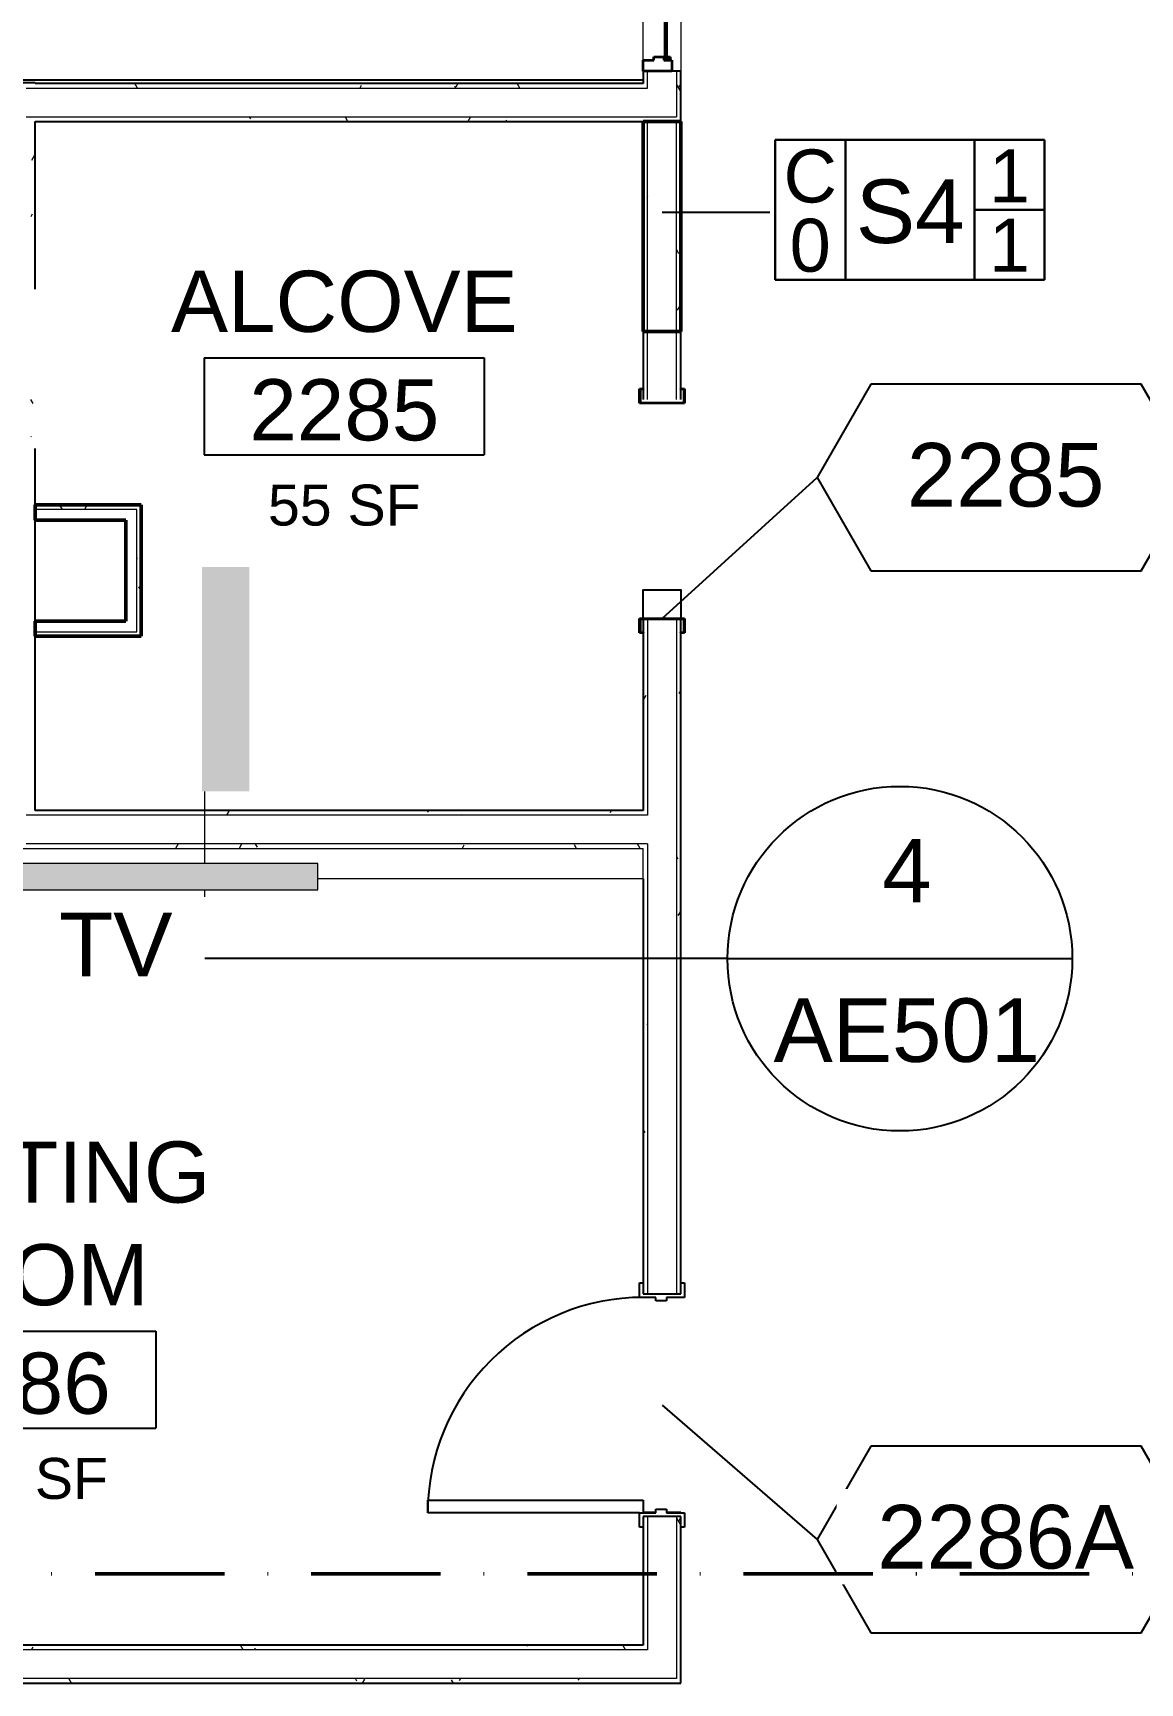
# Model space of a CAD drawing. Header units: inches. Extents: x -1132 to 5570, y -1986 to 4304.
# Drawn here: x 2896 to 3050.1, y -575.2 to -345.4 of the extents above; entities that cross this region are included whole.
import ezdxf

# ---------------------------------------------------------------- set-up
doc = ezdxf.new("R2010")
doc.units = ezdxf.units.IN
doc.header["$LTSCALE"] = 96
doc.header["$MEASUREMENT"] = 0
doc.linetypes.add('Dash Dot 3_16_', pattern=[0.3125, 0.1875, -0.0625, 0, -0.0625])
doc.layers.get('0').update_dxf_attribs({"linetype": 'CONTINUOUS'})
for name, color, linetype, lineweight in [('101013_EX_MER-02_dwg', 8, 'CONTINUOUS', 13), ('A-ANNO-SYMB', 150, 'CONTINUOUS', 13), ('A-AREA-IDEN', 2, 'CONTINUOUS', 25), ('A-DETL', 90, 'CONTINUOUS', 13), ('A-DETL-GENF', 92, 'CONTINUOUS', 25), ('A-DOOR-FRAM', 31, 'CONTINUOUS', 35), ('A-DOOR-IDEN', 31, 'CONTINUOUS', 25), ('A-WALL', 113, 'CONTINUOUS', 18), ('A-WALL-IDEN', 211, 'CONTINUOUS', 25), ('A-WALL-PATT', 111, 'CONTINUOUS', 25), ('G-ANNO-SYMB', 111, 'CONTINUOUS', 13), ('G-ANNO-TEXT', 231, 'CONTINUOUS', 13), ('I-WALL', 2, 'CONTINUOUS', 18)]:
    doc.layers.add(name, color=color, linetype=linetype, lineweight=lineweight)
for name, color, linetype in [('A-DOOR', 2, 'CONTINUOUS'), ('A-GLAZ', 2, 'CONTINUOUS'), ('A-WALL-FULL', 6, 'CONTINUOUS')]:
    doc.layers.add(name, color=color, linetype=linetype)
doc.styles.add('Arial_1', font='arial.ttf', dxfattribs={"height": 8.851796})
doc.styles.add('Arial_2', font='arial.ttf', dxfattribs={"height": 7.376497})
doc.styles.add('Swis721 BT', font='swiss.ttf', dxfattribs={"height": 8.514638})
doc.styles.add('Swis721 Ex BT', font='swisse.ttf', dxfattribs={"height": 5.705972})
pattern_1 = [(0, (-36, 0), (15.36, 3.84), [1.267, -10.253, 1.267, -10.253, -61.44]), (0, (-36, 0), (15.36, 3.84), [-23.04, 1.267, -21.773, 1.267, -10.253, -26.88]), (0, (-36, 0), (15.36, 3.84), [-57.6, 1.267, -6.413, 1.267, -17.933]), (120, (-30.24, 1.92), (-11.0055376, 11.3821502), [1.267, -10.253, 1.267, -10.253, -61.44]), (120, (-30.24, 1.92), (-11.0055376, 11.3821502), [-23.04, 1.267, -21.773, 1.267, -10.253, -26.88]), (120, (-30.24, 1.92), (-11.0055376, 11.3821502), [-57.6, 1.267, -6.413, 1.267, -17.933]), (240, (-28.32, 9.6), (-4.3544624, -15.2221502), [1.267, -10.253, 1.267, -10.253, -61.44]), (240, (-28.32, 9.6), (-4.3544624, -15.2221502), [-23.04, 1.267, -21.773, 1.267, -10.253, -26.88]), (240, (-28.32, 9.6), (-4.3544624, -15.2221502), [-57.6, 1.267, -6.413, 1.267, -17.933])]

# ---------------------------------------------------------------- blocks, each defined once
blk = doc.blocks.new('101013_EX_MER-02_dwg-1452792-2ND FLR PLAN - EAST WING')
at = {"layer": 'A-WALL-FULL', "color": 9}
for p, q in [((3075.64, 1870.96), (2927.76, 1870.96)), ((3003.63, 1795.66), (2990.99, 1795.66)), ((3077.39, 1671.46), (3075.64, 1671.46)), ((3080.89, 1671.46), (3078.89, 1671.46))]:
    blk.add_line(p, q, dxfattribs=at)
at = {"layer": 'A-WALL-FULL', "color": 9, "flags": 128}
blk.add_lwpolyline([(3075.64, 1795.96), (3075.64, 1799.96), (3080.89, 1799.96), (3080.89, 1795.95)], dxfattribs=at)
blk = doc.blocks.new('Fixed_HM - 30_5_x36_-1665872-2ND FLR PLAN - EAST WING')
at = {"layer": 'A-GLAZ', "lineweight": 35}
for p, q in [((-15.25, 1.375), (-15.25, -2.625)), ((-13.75, 1.375), (-15.25, 1.375)), ((-13.75, 0.25), (-13.75, 1.375)), ((-13.25, 0.25), (-13.75, 0.25)), ((-13.25, 1.125), (-13.625, 1.125)), ((-13.625, 1.125), (-13.625, 0.75)), ((-13.625, 0.75), (-13.25, 0.75)), ((-13.625, 0.375), (-13.625, 0.625)), ((-13.625, 0.625), (13.75, 0.625)), ((-13.625, 0.375), (13.75, 0.375)), ((-13.25, 0.75), (-13.25, 1.125)), ((-13.25, -1.125), (-13.25, 0.25)), ((13.25, 0.75), (13.25, 1.125)), ((13.25, 1.125), (13.625, 1.125)), ((13.625, 0.75), (13.25, 0.75)), ((13.25, 0.25), (13.75, 0.25)), ((13.25, -1.125), (13.25, 0.25)), ((13.625, 1.125), (13.625, 0.75)), ((13.625, 0.375), (13.625, 0.625)), ((13.75, 0.25), (13.75, 1.375)), ((13.75, 1.375), (15.25, 1.375)), ((15.25, 1.375), (15.25, -2.625)), ((-13.75, -1.125), (-13.25, -1.125)), ((-13.75, -2.625), (-13.75, -1.125)), ((13.75, -1.125), (13.25, -1.125)), ((13.75, -2.625), (13.75, -1.125)), ((-15.25, -2.625), (-13.75, -2.625)), ((15.25, -2.625), (13.75, -2.625))]:
    blk.add_line(p, q, dxfattribs=at)
blk = doc.blocks.new('Interior-Sgl - 2_-6_ x 8_-0_ - Flush-3244960-2ND FLR PLAN - EAST WING')
at = {"layer": 'A-DOOR', "color": 8, "lineweight": 25}
for p, q in [((-8, 3.13), (-6, 3.13)), ((-8, 2.63), (-8, 3.13)), ((-6.5, 2.63), (-8, 2.63)), ((-6.5, -2.63), (-6.5, 2.63)), ((-6, 3.13), (-6, 0.62)), ((24, 3.13), (26, 3.13)), ((24, 0.62), (24, 3.13)), ((26, 2.63), (24.5, 2.63)), ((24.5, 2.63), (24.5, -2.63)), ((26, 3.13), (26, 2.63)), ((-6, 0.62), (-5.5, 0.62)), ((-5.5, 0.62), (-5.5, -0.88)), ((23.5, 0.62), (24, 0.62)), ((23.5, -0.88), (23.5, 0.62)), ((-6, -0.88), (-6, -3.13)), ((-5.5, -0.88), (-6, -0.88)), ((24, -0.88), (23.5, -0.88)), ((24, -3.13), (24, -0.88)), ((-8, -2.63), (-6.5, -2.63)), ((-8, -3.13), (-8, -2.63)), ((-6, -3.13), (-8, -3.13)), ((22.25, -2.63), (24, -2.63)), ((22.25, -32.63), (22.25, -2.63)), ((26, -3.13), (24, -3.13)), ((24, -3.13), (24, -32.63)), ((24.5, -2.63), (26, -2.63)), ((26, -2.63), (26, -3.13)), ((24, -32.63), (22.25, -32.63))]:
    blk.add_line(p, q, dxfattribs=at)
at = {"layer": 'A-DOOR', "color": 55}
blk.add_arc((24, -2.63), 30, 180, 270, dxfattribs=at)
blk = doc.blocks.new('Cased_Opening - 2_-6_x7_-0_ with Frame-1477238-2ND FLR PLAN - EAST WING')
at = {"layer": 'A-DOOR-FRAM'}
for p, q in [((-26, 3.125), (-24, 3.125)), ((-26, 2.625), (-26, 3.125)), ((-25.9375, 2.625), (-26, 2.625)), ((-25.9375, 3.0625), (-25.9375, 2.625)), ((-24.0625, 3.0625), (-25.9375, 3.0625)), ((-24.0625, -3.0625), (-24.0625, 3.0625)), ((-24, 3.125), (-24, -3.125)), ((6, 3.125), (8, 3.125)), ((6, -3.125), (6, 3.125)), ((6.0625, 3.0625), (6.0625, -3.0625)), ((7.9375, 3.0625), (6.0625, 3.0625)), ((7.9375, 2.625), (7.9375, 3.0625)), ((8, 2.625), (7.9375, 2.625)), ((8, 3.125), (8, 2.625)), ((-26, -2.625), (-25.9375, -2.625)), ((-26, -3.125), (-26, -2.625)), ((-24, -3.125), (-26, -3.125)), ((-25.9375, -2.625), (-25.9375, -3.0625)), ((-25.9375, -3.0625), (-24.0625, -3.0625)), ((8, -3.125), (6, -3.125)), ((6.0625, -3.0625), (7.9375, -3.0625)), ((7.9375, -2.625), (8, -2.625)), ((7.9375, -3.0625), (7.9375, -2.625)), ((8, -2.625), (8, -3.125))]:
    blk.add_line(p, q, dxfattribs=at)
blk = doc.blocks.new('Tag - Room - Name _ Number-511422-2ND FLR PLAN - EAST WING')
at = {"layer": 'A-AREA-IDEN'}
for p, q in [((-0.2081, -0.0229), (-0.2081, -0.1635)), ((-0.2081, -0.0229), (0.1981, -0.0229)), ((0.1981, -0.0229), (0.1981, -0.1635)), ((-0.2081, -0.1635), (0.1981, -0.1635))]:
    blk.add_line(p, q, dxfattribs=at)
blk = doc.blocks.new('Tag-Wall - Standard-1146418-2ND FLR PLAN - EAST WING')
at = {"layer": 'A-WALL-IDEN'}
for p, q in [((-0.0937, 0.1172), (-0.1953, 0.1172)), ((-0.1953, 0.1172), (-0.1953, -0.0859)), ((-0.1953, -0.0859), (-0.1953, 0.1172)), ((-0.1953, 0.1172), (0.1953, 0.1172)), ((-0.0937, -0.0859), (-0.0937, 0.1172)), ((0.0938, 0.1172), (-0.0937, 0.1172)), ((-0.0937, 0.1172), (-0.0937, -0.0859)), ((0.0938, -0.0859), (0.0938, 0.1172)), ((0.1953, 0.1172), (0.0938, 0.1172)), ((0.0938, 0.1172), (0.0938, 0.0156)), ((0.1953, 0.1172), (0.1953, -0.0859)), ((0.1953, 0.0156), (0.1953, 0.1172)), ((0.1953, 0.0156), (0.0938, 0.0156)), ((0.0938, 0.0156), (0.0938, -0.0859)), ((0.0938, 0.0156), (0.1953, 0.0156)), ((0.1953, -0.0859), (0.1953, 0.0156)), ((-0.1953, -0.0859), (-0.0937, -0.0859)), ((0.1953, -0.0859), (-0.1953, -0.0859)), ((-0.0937, -0.0859), (0.0938, -0.0859)), ((0.0938, -0.0859), (0.1953, -0.0859))]:
    blk.add_line(p, q, dxfattribs=at)
blk = doc.blocks.new('Tag-Door - Tag-Door Modified-3481709-2ND FLR PLAN - EAST WING')
at = {"layer": 'A-DOOR-IDEN'}
for p, q in [((-0.0006, 0.2749), (-0.1359, 0.1968)), ((0.1347, 0.1968), (-0.0006, 0.2749)), ((-0.1359, 0.1968), (-0.1359, -0.195)), ((0.1347, -0.195), (0.1347, 0.1968)), ((-0.1359, -0.195), (-0.0006, -0.2731)), ((-0.0006, -0.2731), (0.1347, -0.195))]:
    blk.add_line(p, q, dxfattribs=at)
blk = doc.blocks.new('Tag-Door - Tag-Door-146303-2ND FLR PLAN - EAST WING')
at = {"layer": 'A-DOOR-IDEN'}
for p, q in [((-0.0006, 0.2749), (-0.1359, 0.1968)), ((0.1347, 0.1968), (-0.0006, 0.2749)), ((-0.1359, 0.1968), (-0.1359, -0.195)), ((0.1347, -0.195), (0.1347, 0.1968)), ((-0.1359, -0.195), (-0.0006, -0.2731)), ((-0.0006, -0.2731), (0.1347, -0.195))]:
    blk.add_line(p, q, dxfattribs=at)
blk = doc.blocks.new('Drafting View - Standard-933374-2ND FLR PLAN - EAST WING')
at = {"layer": 'G-ANNO-SYMB', "lineweight": 25}
for start, end in [(360, 180), (180, 360)]:
    blk.add_arc((-0.25, 0), 0.25, start, end, dxfattribs=at)
blk = doc.blocks.new('block')
at = {"layer": 'A-DETL-GENF'}
for points in [[(3020.82459933, 1771.88459859), (3020.82459933, 1803.14979074), (3014.24215879, 1803.14979074), (3014.24215879, 1771.88459859)], [(2972.87032614, 1758.15938884), (3030.37032614, 1758.15938884), (3030.37032614, 1761.83289808), (2972.87032614, 1761.83289808), (2972.87032614, 1761.02056073)]]:
    blk.add_hatch(color=7, dxfattribs=at).paths.add_polyline_path(points, flags=0)
at = {"layer": 'A-WALL-PATT', "lineweight": 13}
h = blk.add_hatch(dxfattribs=at)
h.set_pattern_fill('FP_1', color=250, style=0, pattern_type=2)
h.set_pattern_definition(pattern_1)
h.paths.add_polyline_path([(3076.27196194, 1870.4579197), (3076.27196194, 1872.2079197), (3075.64696194, 1872.2079197), (3075.64696194, 1870.4579197)], flags=0)
h.paths.add_polyline_path([(3076.27196194, 1902.7079197), (3076.27196194, 1949.28815957), (3075.64696194, 1949.28815957), (3075.64696194, 1902.7079197)], flags=0)
h = blk.add_hatch(dxfattribs=at)
h.set_pattern_fill('FP_1', color=250, style=0, pattern_type=2)
h.set_pattern_definition(pattern_1)
h.paths.add_polyline_path([(3080.89696194, 1865.8329197), (3080.89696194, 1872.2079197), (3080.27196194, 1872.2079197), (3080.27196194, 1865.8329197)], flags=0)
h.paths.add_polyline_path([(3080.89696194, 1902.7079197), (3080.89696194, 1949.28815957), (3080.27196194, 1949.28815957), (3080.27196194, 1902.7079197)], flags=0)
h = blk.add_hatch(dxfattribs=at)
h.set_pattern_fill('FP_1', color=250, style=0, pattern_type=2)
h.set_pattern_definition(pattern_1)
h.paths.add_polyline_path([(2990.99738756, 1763.9579197), (2990.99738756, 1764.58289808), (2990.37238756, 1764.5829197), (2990.37238756, 1763.9579197)], flags=0)
h.paths.add_polyline_path([(2990.37238756, 1768.58289808), (2990.99738756, 1768.58289808), (2990.99738756, 1865.8329197), (2990.37238756, 1865.8329197), (2990.37238756, 1789.69084022)], flags=0)
h.paths.add_polyline_path([(2990.99738756, 1869.8329197), (2990.99738756, 1870.55787019), (2990.37238756, 1870.55787019), (2990.37238756, 1869.8329197)], flags=0)
h = blk.add_hatch(dxfattribs=at)
h.set_pattern_fill('FP_1', color=250, style=0, pattern_type=2)
h.set_pattern_definition(pattern_1)
h.paths.add_polyline_path([(3076.27196194, 1869.8329197), (3076.27196194, 1870.4579197), (2990.99738756, 1870.4579197), (2990.99738756, 1869.8329197), (3032.56957933, 1869.8329197)], flags=0)
h = blk.add_hatch(dxfattribs=at)
h.set_pattern_fill('FP_1', color=250, style=0, pattern_type=2)
h.set_pattern_definition(pattern_1)
h.paths.add_polyline_path([(3080.89696194, 1865.2079197), (3080.89696194, 1865.8329197), (2990.99738756, 1865.8329197), (2990.99738756, 1865.2079197), (3032.56957933, 1865.2079197)], flags=0)
h = blk.add_hatch(dxfattribs=at)
h.set_pattern_fill('FP_1', color=256, style=0, pattern_type=2)
h.set_pattern_definition(pattern_1)
h.paths.add_polyline_path([(3075.64696194, 1835.9579197), (3076.27196194, 1835.9579197), (3076.27196194, 1865.2079197), (3075.64696194, 1865.2079197)], flags=0)
h = blk.add_hatch(dxfattribs=at)
h.set_pattern_fill('FP_1', color=256, style=0, pattern_type=2)
h.set_pattern_definition(pattern_1)
h.paths.add_polyline_path([(3080.89696194, 1835.9579197), (3080.89696194, 1865.2079197), (3080.27196194, 1865.2079197), (3080.27196194, 1835.9579197)], flags=0)
h = blk.add_hatch(dxfattribs=at)
h.set_pattern_fill('FP_1', color=250, style=0, pattern_type=2)
h.set_pattern_definition(pattern_1)
h.paths.add_polyline_path([(3076.27196194, 1769.20789808), (3076.27196194, 1795.8954197), (3075.64696194, 1795.8954197), (3075.64696194, 1769.20789808)], flags=0)
h.paths.add_polyline_path([(3075.64696194, 1826.4579197), (3076.27196194, 1826.4579197), (3076.27196194, 1835.9579197), (3075.64696194, 1835.9579197)], flags=0)
h = blk.add_hatch(dxfattribs=at)
h.set_pattern_fill('FP_1', color=250, style=0, pattern_type=2)
h.set_pattern_definition(pattern_1)
h.paths.add_polyline_path([(3080.89696194, 1764.58289808), (3080.89696194, 1795.8954197), (3080.27196194, 1795.8954197), (3080.27196194, 1764.58289808)], flags=0)
h.paths.add_polyline_path([(3080.89696194, 1826.4579197), (3080.89696194, 1835.9579197), (3080.27196194, 1835.9579197), (3080.27196194, 1826.4579197)], flags=0)
h = blk.add_hatch(dxfattribs=at)
h.set_pattern_fill('FP_1', color=256, style=0, pattern_type=2)
h.set_pattern_definition(pattern_1)
h.paths.add_polyline_path([(3005.1279674, 1811.16408759), (3005.7529674, 1811.16408759), (3005.7529674, 1811.78908759), (2990.99738756, 1811.78908759), (2990.99738756, 1811.16408759), (2999.51514544, 1811.16408759)], flags=0)
h = blk.add_hatch(dxfattribs=at)
h.set_pattern_fill('FP_1', color=256, style=0, pattern_type=2)
h.set_pattern_definition(pattern_1)
h.paths.add_polyline_path([(3005.7529674, 1793.48652194), (3005.7529674, 1811.16408759), (3005.1279674, 1811.16408759), (3005.1279674, 1793.48652194)], flags=0)
h = blk.add_hatch(dxfattribs=at)
h.set_pattern_fill('FP_1', color=256, style=0, pattern_type=2)
h.set_pattern_definition(pattern_1)
h.paths.add_polyline_path([(3005.1279674, 1793.48652194), (3005.1279674, 1794.11152194), (2990.99738756, 1794.11152194), (2990.99738756, 1793.48652194), (3003.6279674, 1793.48652194)], flags=0)
h = blk.add_hatch(dxfattribs=at)
h.set_pattern_fill('FP_1', color=250, style=0, pattern_type=2)
h.set_pattern_definition(pattern_1)
h.paths.add_polyline_path([(3076.27196194, 1768.58289808), (3076.27196194, 1769.20789808), (2990.99738756, 1769.20789808), (2990.99738756, 1768.58289808), (3032.56957933, 1768.58289808)], flags=0)
h = blk.add_hatch(dxfattribs=at)
h.set_pattern_fill('FP_1', color=250, style=0, pattern_type=2)
h.set_pattern_definition(pattern_1)
h.paths.add_polyline_path([(3076.27196194, 1763.95789808), (3076.27196194, 1764.58289808), (2990.99738756, 1764.58289808), (2990.99738756, 1763.95789808), (3075.64696194, 1763.95789808)], flags=0)
h.paths.add_polyline_path([(3080.89696194, 1763.95789808), (3080.89696194, 1764.58289808), (3080.27196194, 1764.58289808), (3080.27196194, 1763.95789808)], flags=0)
h = blk.add_hatch(dxfattribs=at)
h.set_pattern_fill('FP_1', color=250, style=0, pattern_type=2)
h.set_pattern_definition(pattern_1)
h.paths.add_polyline_path([(3076.27196194, 1652.96244712), (3076.27196194, 1670.92348911), (3075.64696194, 1670.92348911), (3075.64696194, 1652.96244712)], flags=0)
h.paths.add_polyline_path([(3076.27196194, 1701.92348911), (3076.27196194, 1763.95789808), (3075.64696194, 1763.95789808), (3075.64696194, 1701.92348911)], flags=0)
h = blk.add_hatch(dxfattribs=at)
h.set_pattern_fill('FP_1', color=250, style=0, pattern_type=2)
h.set_pattern_definition(pattern_1)
h.paths.add_polyline_path([(3080.89696194, 1648.33744712), (3080.89696194, 1670.92348911), (3080.27196194, 1670.92348911), (3080.27196194, 1648.33744712)], flags=0)
h.paths.add_polyline_path([(3080.89696194, 1701.92348911), (3080.89696194, 1763.95789808), (3080.27196194, 1763.95789808), (3080.27196194, 1701.92348911)], flags=0)
h = blk.add_hatch(dxfattribs=at)
h.set_pattern_fill('FP_1', color=250, style=0, pattern_type=2)
h.set_pattern_definition(pattern_1)
h.paths.add_polyline_path([(3076.27196194, 1652.33744712), (3076.27196194, 1652.96244712), (2928.14215569, 1652.96244712), (2928.14215569, 1652.33744712), (3032.56957933, 1652.33744712)], flags=0)
h = blk.add_hatch(dxfattribs=at)
h.set_pattern_fill('FP_1', color=250, style=0, pattern_type=2)
h.set_pattern_definition(pattern_1)
h.paths.add_polyline_path([(3080.89696194, 1647.71244712), (3080.89696194, 1648.33744712), (2923.51715569, 1648.33744712), (2923.51715569, 1647.71244712), (3032.56957933, 1647.71244712)], flags=0)
at = {"layer": 'A-DETL', "lineweight": 18}
for p, q in [((3014.61715879, 1761.83289808), (3014.61715879, 1771.88459859)), ((3014.61715879, 1748.59307355), (3014.61715879, 1758.15938884))]:
    blk.add_line(p, q, dxfattribs=at)
at = {"layer": 'A-DETL'}
for p, q in [((3030.37032614, 1761.83289808), (2972.87032614, 1761.83289808)), ((3030.37032614, 1758.15938884), (3030.37032614, 1761.83289808)), ((2972.87032614, 1758.15938884), (3030.37032614, 1758.15938884))]:
    blk.add_line(p, q, dxfattribs=at)
at = {"layer": 'A-DOOR-IDEN'}
for p, q in [((3078.27196194, 1795.9579197), (3099.85956256, 1815.60107181)), ((3078.27196194, 1686.42348911), (3099.85956256, 1667.69716707))]:
    blk.add_line(p, q, dxfattribs=at)
at = {"layer": 'A-WALL', "color": 55}
for p, q in [((3076.27196194, 1869.8329197), (3076.27196194, 1872.2079197)), ((3080.27196194, 1872.2079197), (3080.27196194, 1865.8329197)), ((2989.74738756, 1869.8329197), (3076.27196194, 1869.8329197)), ((2989.74738756, 1865.8329197), (3080.27196194, 1865.8329197)), ((3076.27196194, 1795.8954197), (3076.27196194, 1768.58289808)), ((3080.27196194, 1795.8954197), (3080.27196194, 1701.92348911)), ((3076.27196194, 1768.58289808), (2989.74738756, 1768.58289808)), ((3076.27196194, 1764.58289808), (2989.74738756, 1764.58289808)), ((3076.27196194, 1764.58289808), (3076.27196194, 1701.92348911)), ((3076.27196194, 1670.92348911), (3076.27196194, 1652.33744712)), ((3080.27196194, 1670.92348911), (3080.27196194, 1648.33744712)), ((3076.27196194, 1652.33744712), (2927.51715569, 1652.33744712)), ((3080.27196194, 1648.33744712), (2923.51715569, 1648.33744712))]:
    blk.add_line(p, q, dxfattribs=at)
at = {"layer": 'A-WALL'}
for p, q in [((3076.27196194, 1826.4579197), (3076.27196194, 1865.2079197)), ((3080.27196194, 1826.4579197), (3080.27196194, 1865.2079197)), ((3005.1279674, 1811.16408759), (2990.99738756, 1811.16408759)), ((3005.1279674, 1794.11152194), (3005.1279674, 1811.16408759)), ((2990.99738756, 1794.11152194), (3005.1279674, 1794.11152194))]:
    blk.add_line(p, q, dxfattribs=at)
at = {"layer": 'A-WALL-IDEN'}
blk.add_line((3078.27196194, 1852.55226314), (3093.29406414, 1852.55226314), dxfattribs=at)
at = {"layer": 'G-ANNO-SYMB', "lineweight": 25}
blk.add_line((3087.39367167, 1748.59307355), (3135.39367167, 1748.59307355), dxfattribs=at)
at = {"layer": 'I-WALL', "color": 55}
for p, q in [((3075.64696194, 1872.2079197), (3075.64696194, 1902.7079197)), ((3080.89696194, 1902.7079197), (3080.89696194, 1872.2079197))]:
    blk.add_line(p, q, dxfattribs=at)
at = {"layer": 'I-WALL', "color": 8, "lineweight": 25}
for p, q in [((2990.99738756, 1870.55787019), (2922.89215569, 1870.55787019)), ((2990.99738756, 1870.4579197), (2990.99738756, 1870.55787019)), ((3075.64696194, 1872.2079197), (3075.64696194, 1870.4579197)), ((3080.89696194, 1872.2079197), (3075.64696194, 1872.2079197)), ((3080.89696194, 1865.2079197), (3080.89696194, 1872.2079197)), ((3075.64696194, 1870.4579197), (2990.99738756, 1870.4579197)), ((2990.99738756, 1865.2079197), (3075.64696194, 1865.2079197)), ((2990.99738756, 1841.8329197), (2990.99738756, 1865.2079197)), ((3075.64696194, 1835.9579197), (3075.64696194, 1826.4579197)), ((3080.89696194, 1826.4579197), (3080.89696194, 1835.9579197)), ((2990.99738756, 1769.20789808), (2990.99738756, 1819.64054775)), ((3080.89696194, 1795.8954197), (3075.64696194, 1795.8954197)), ((3075.64696194, 1795.8954197), (3075.64696194, 1769.20789808)), ((3080.89696194, 1701.92348911), (3080.89696194, 1795.8954197)), ((3075.64696194, 1769.20789808), (2990.99738756, 1769.20789808)), ((3075.64696194, 1759.70789808), (3075.64696194, 1701.92348911)), ((3075.64696194, 1701.92348911), (3080.89696194, 1701.92348911)), ((3080.89696194, 1670.92348911), (3075.64696194, 1670.92348911)), ((3075.64696194, 1670.92348911), (3075.64696194, 1652.96244712)), ((3080.89696194, 1647.71244712), (3080.89696194, 1670.92348911)), ((3075.64696194, 1652.96244712), (2928.14215569, 1652.96244712)), ((2922.89215569, 1647.71244712), (3080.89696194, 1647.71244712))]:
    blk.add_line(p, q, dxfattribs=at)
at = {"layer": 'I-WALL', "lineweight": 50}
for p, q in [((3075.64696194, 1865.2079197), (3075.64696194, 1835.9579197)), ((3080.89696194, 1865.2079197), (3075.64696194, 1865.2079197)), ((3080.89696194, 1835.9579197), (3080.89696194, 1865.2079197)), ((3075.64696194, 1835.9579197), (3080.89696194, 1835.9579197)), ((3005.7529674, 1811.78908759), (2990.99738756, 1811.78908759)), ((2990.99738756, 1811.78908759), (2990.99738756, 1809.66408759)), ((3005.7529674, 1793.48652194), (3005.7529674, 1811.78908759)), ((2990.99738756, 1809.66408759), (3003.6279674, 1809.66408759)), ((3003.6279674, 1809.66408759), (3003.6279674, 1795.61152194)), ((3003.6279674, 1795.61152194), (2990.99738756, 1795.61152194)), ((2990.99738756, 1795.61152194), (2990.99738756, 1793.48652194)), ((2990.99738756, 1793.48652194), (3005.7529674, 1793.48652194))]:
    blk.add_line(p, q, dxfattribs=at)
at = {"layer": 'I-WALL'}
for p, q in [((2928.14215569, 1763.95789808), (3075.64696194, 1763.95789808)), ((3075.64696194, 1759.70789808), (3075.64696194, 1763.95789808)), ((3075.64696194, 1759.70789808), (3030.37032614, 1759.70789808))]:
    blk.add_line(p, q, dxfattribs=at)
at = {"layer": '101013_EX_MER-02_dwg', "color": 9}
blk.add_blockref('101013_EX_MER-02_dwg-1452792-2ND FLR PLAN - EAST WING', (0.0064709, 0.00000725), dxfattribs=at)
at = {"layer": 'A-AREA-IDEN', "xscale": 95.99999999999994, "yscale": 95.99999999999994, "zscale": 95.99999999999994}
for p in [(3034.5051979, 1834.45927079), (2988.75405933, 1698.8975312)]:
    blk.add_blockref('Tag - Room - Name _ Number-511422-2ND FLR PLAN - EAST WING', p, dxfattribs=at)
at = {"layer": 'A-DOOR', "rotation": 90}
blk.add_blockref('Cased_Opening - 2_-6_x7_-0_ with Frame-1477238-2ND FLR PLAN - EAST WING', (3078.27196194, 1819.9579197), dxfattribs=at)
at = {"layer": 'A-DOOR', "color": 55, "rotation": 270}
blk.add_blockref('Interior-Sgl - 2_-6_ x 8_-0_ - Flush-3244960-2ND FLR PLAN - EAST WING', (3078.27196194, 1695.42348911), dxfattribs=at)
at = {"layer": 'A-DOOR-IDEN', "xscale": 95.99999999999994, "yscale": 95.99999999999994, "zscale": 95.99999999999994}
for name, p, rotation in [('Tag-Door - Tag-Door-146303-2ND FLR PLAN - EAST WING', (3126.07713834, 1815.54188219), 270.0000000000002), ('Tag-Door - Tag-Door Modified-3481709-2ND FLR PLAN - EAST WING', (3126.07713834, 1667.63797745), 270.0000000000001)]:
    blk.add_blockref(name, p, dxfattribs=dict(at, rotation=rotation))
at = {"layer": 'A-GLAZ', "rotation": 270}
blk.add_blockref('Fixed_HM - 30_5_x36_-1665872-2ND FLR PLAN - EAST WING', (3078.27196194, 1887.4579197), dxfattribs=at)
at = {"layer": 'A-WALL-IDEN', "xscale": 95.99999999999994, "yscale": 95.99999999999994, "zscale": 95.99999999999994}
blk.add_blockref('Tag-Wall - Standard-1146418-2ND FLR PLAN - EAST WING', (3112.79406414, 1851.37634773), dxfattribs=at)
at = {"layer": 'G-ANNO-SYMB', "lineweight": 25, "extrusion": (0, 0, -1), "xscale": 95.99999999999994, "yscale": 95.99999999999994, "zscale": 95.99999999999994}
blk.add_blockref('Drafting View - Standard-933374-2ND FLR PLAN - EAST WING', (-3087.39367167, 1748.59307355), dxfattribs=at)
at = {"layer": 'A-AREA-IDEN', "lineweight": 13, "attachment_point": 2}
for s, insert, char_height, width, line_spacing_factor, style in [('ALCOVE', (3034.03538553, 1844.40316255), 8.514637904, 55.728, 1.00667, 'Swis721 BT'), ('2285', (3034.03538553, 1829.28774451), 8.514637904, 31.104, 1.00667, 'Swis721 BT'), ('55 SF', (3034.03538553, 1814.61926598), 5.705972435, 28.728, 0.985809, 'Swis721 Ex BT'), ('MEETING\\PROOM', (2988.28424695, 1723.12713724), 8.514637904, 62.856, 1.00667, 'Swis721 BT'), ('2286', (2988.28424695, 1693.72600492), 8.514637904, 31.104, 1.00667, 'Swis721 BT'), ('109 SF', (2988.28424695, 1679.0575264), 5.705972435, 34.992, 0.985809, 'Swis721 Ex BT')]:
    blk.add_mtext(s, dxfattribs=dict(at, insert=insert, char_height=char_height, width=width, line_spacing_factor=line_spacing_factor, style=style))
at = {"layer": 'A-WALL-IDEN', "lineweight": 13, "attachment_point": 2, "line_spacing_factor": 0.938532}
for s, insert, char_height, width, style in [('C', (3098.9096825, 1861.286393), 7.37649701, 8.82, 'Arial_2'), ('1', (3126.6596825, 1861.286393), 7.37649701, 6.84, 'Arial_2'), ('S4', (3112.82748481, 1857.10969716), 8.851796407, 18.036, 'Arial_1'), ('0', (3098.9096825, 1851.6431371), 7.37649701, 6.84, 'Arial_2'), ('1', (3126.6596825, 1851.6431371), 7.37649701, 6.84, 'Arial_2')]:
    blk.add_mtext(s, dxfattribs=dict(at, insert=insert, char_height=char_height, width=width, style=style))
at = {"layer": 'G-ANNO-SYMB', "attachment_point": 2, "line_spacing_factor": 0.938532, "style": 'Arial_1'}
for s, insert, char_height, width in [('4', (3112.36134643, 1765.27347471), 8.85179641, 8.208), ('AE501', (3112.36134643, 1743.06507615), 8.851796407, 44.28)]:
    blk.add_mtext(s, dxfattribs=dict(at, insert=insert, char_height=char_height, width=width))
at = {"layer": 'A-DOOR-IDEN', "lineweight": 13, "char_height": 8.851796407, "attachment_point": 2, "line_spacing_factor": 0.938532, "style": 'Arial_1', "bg_fill": 3, "box_fill_scale": 1.25, "bg_fill_color": 0, "bg_fill_transparency": 0}
for s, insert, width in [('2285', (3126.11826925, 1820.40938375), 32.832), ('2286A', (3126.11826925, 1672.50547901), 42.66)]:
    blk.add_mtext(s, dxfattribs=dict(at, insert=insert, width=width))
at = {"layer": 'G-ANNO-TEXT', "color": 7, "insert": (2994.31257213, 1754.98147612), "char_height": 8.851796407, "width": 18.792, "attachment_point": 1, "line_spacing_factor": 0.938532, "style": 'Arial_1', "bg_fill": 3, "box_fill_scale": 1.25, "bg_fill_color": 0, "bg_fill_transparency": 0}
blk.add_mtext('TV', dxfattribs=at)
at = {"layer": 'A-ANNO-SYMB', "linetype": 'Dash Dot 3_16_', "lineweight": 50}
blk.add_line((3438.73108718, 1662.93446958), (2798.16748886, 1662.93446958), dxfattribs=at)
at = {"layer": 'G-ANNO-SYMB', "lineweight": 25}
blk.add_line((3087.39367167, 1748.59307355), (3014.61533189, 1748.59307355), dxfattribs=at)

msp = doc.modelspace()

# ---------------------------------------------------------------- block references
msp.add_blockref('block', (-94.69, -2222.93))

doc.saveas('drawing.dxf')
